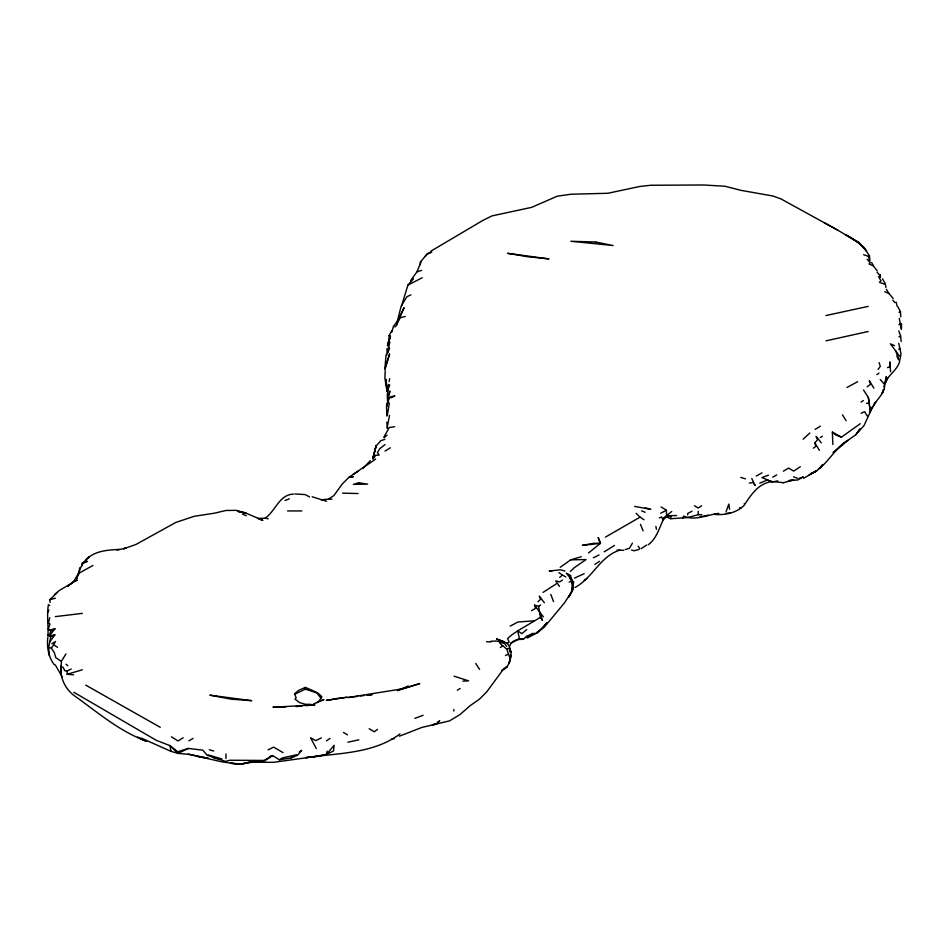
<?xml version="1.0" encoding="UTF-8"?>
<svg xmlns="http://www.w3.org/2000/svg" width="949" height="949" viewBox="0 0 949 949"><rect width="100%" height="100%" fill="white"/><g stroke="black" fill="none" stroke-linecap="round" stroke-linejoin="round"><path stroke-width="1.42" d="M663.031 519.613L666.459 516.991L670.801 518.723L687.657 517.561L698.227 514.678L698.227 511.309M294.451 694.348L305.376 689.176L305.388 687.42L312.138 690.267L318.235 693.316L321.925 696.827L318.283 702.035L313.55 703.885M388.331 389.992L387.263 394.511L387.631 403.254L386.753 403.728L386.551 406.907L386.884 416.077M777.753 480.846L772.616 481.962L761.952 477.596L768.5 475.141M510.669 655.154L509.293 662.663L506.813 667.349L502.709 670.184L486.529 692.118L479.316 699.283L470.182 705.641L460.004 714.561L449.553 720.872L421.819 727.456L399.375 736.199M47.865 636.886C46.655 646.625 48.197 656.518 54.152 664.597L55.267 664.869L62.053 676.732M884.622 383.159C885.785 391.949 878.122 398.094 873.851 404.82M901.55 324.095L901.372 329.279L899.272 318.354M385.211 370.644L384.903 378.093L386.018 385.519M73.607 674.798L67.142 674.288L67.284 670.99L71.187 668.962M146.609 741.394L137.546 737.159L145.719 740.932C118.744 730.896 97.047 711.797 73.903 695.392C64.9 688.571 59.467 676.803 61.222 665.534M389.149 335.483L390.407 336.243L387.512 345.733L388.77 341.676L389.149 335.483L391.759 330.821M48.019 635.533C48.458 625.296 46.667 614.952 48.399 604.655L49.656 605.486M670.801 518.723L671.026 515.663L676.566 515.532M420.158 264.783L420.419 261.936L427.548 253.573L431.771 251.983L428.023 253.869M81.863 565.806L82.148 563.125L87 561.452L85.683 560.029C94.342 550.8 107.593 549.993 119.396 549.412M384.843 369.244L389.553 354.131L384.843 369.244L386.077 354.736L387.062 354.95M78.85 574.074L79.669 567.893L80.38 568.261L76.596 578.724L78.625 573.386L92.978 565.462M885.346 383.645L886.354 376.575L883.91 386.718M60.843 673.956L61.4 661.323L65.967 653.849M532.899 633.268L526.493 636.435L527.336 638.001L536.102 633.351L545.082 626.21L564.43 602.935L572.449 590.61L573.671 581.5M387.299 415.413L389.363 403.04M387.026 428.355L389.517 415.413M900.055 359.291L901.028 353.811L898.691 343.23M399.968 733.968C373.087 753.969 337.725 753.079 305.792 757.61L319.422 756.175L326.586 754.301L327.168 751.157M387.88 401.901L388.639 397.833M389.149 395.116L389.909 391.059L388.236 396.243M388.592 384.369L386.967 391.629M389.114 381.545L389.648 378.722M571.891 590.942L572.911 585.545M49.407 655.818L48.613 647.36L50.724 636.886L54.888 634.893L49.621 642.153M401.569 305.792L407.904 285.103L413.539 278.721M387.382 353.514L389.873 342.055M372.921 458.367L376.065 446.006L372.921 458.367L376.065 446.006L380.857 440.668L384.903 439.304M509.293 662.663C511.902 656.032 511.582 648.618 507.241 643.208L496.505 638.914L504.287 641.702M387.512 345.733L388.544 341.249M509.269 662.734L510.965 655.32L509.803 657.716L506.825 649.152L500.052 643.505M49.787 617.728L48.458 622.959L49.989 623.979L48.292 629.163L50.866 630.8L54.971 628.831L49.324 635.913L54.888 634.893M386.551 406.907L387.856 402.02M391.878 332.055L393.396 326.468L400.063 317.666L405.223 316.515M49.324 635.913L50.866 630.8M388.77 341.676L390.407 336.243M388.011 402.02L389.541 397.062L394.879 395.911L390.834 397.892M899.818 360.667C897.956 369.896 888.228 374.535 884.978 383.23M510.028 645.628L510.93 643.09L514.073 640.789L519.483 638.831L523.421 639.235L526.493 636.435M396.955 322.731L401.178 306.088L406.872 296.74L410.87 294.866M388.058 352.174L389.541 348.022M726.127 511.523L728.808 504.085L729.591 509.222M397.062 322.53L404.096 307.701L400.466 315.756M389.731 384.867L387.263 391.415L386.018 379.303L386.563 388.271L386.207 382.269M410.478 280.892L416.896 271.877L420.976 262.197L420.419 261.936M671.714 511.499L664.347 517.454C659.579 526.648 657.099 538.249 648.369 544.667M47.877 612.402L48.921 610.077M396.836 323.799L399.256 318.437M885.156 383.301L887.54 378.236L884.812 383.123M383.847 437.228L389.232 427.56L394.618 426.694M682.485 518.51L683.66 516.066C695.071 521.25 707.112 514.738 718.749 513.445L714.099 514.346C725.06 515.449 736.946 512.946 744.787 504.714L744.17 503.848M573.208 587.989L568.7 597.135L571.642 592.283M397.524 322.707L400.063 317.666M78.625 573.386L73.441 581.749L67.806 586.28L73.88 581.44L77.272 580.017L59.17 590.551L54.342 594.691M80.38 568.261L83.014 563.374L87 561.452M632.425 543.184L629.365 548.415L625.237 549.507M869.509 412.008L872.795 406.386L864.053 425.555L855.725 434.82L842.119 444.405L833.234 452.697M664.347 517.454L662.983 519.732L661.607 516.92L659.33 517.917M61.4 661.323L55.825 657.74L54.401 652.817L51.436 648.167L55.517 641.571L51.78 643.659M869.675 412.08L875.678 402.198L873.661 405.045M878.11 369.41L880.292 366.373L879.118 362.625M856.674 433.551L860.008 428.936L855.725 434.82M372.969 459.138L375.223 456.113M745.262 503.599C751.976 493.456 759.366 482.804 772.628 481.534M819.865 468.059L822.558 464.808L816.792 470.941L809.224 474.69M326.586 754.301L334.119 745.285L333.49 750.991L326.586 754.301L314.938 756.578L273.549 762.32L252.375 762.237L241.651 763.909L234.213 763.625L221.781 761.798L188.97 754.36L177.997 753.387L170.998 751.359L141.354 738.108M813.34 448.153L815.843 446.398L814.835 442.875L817.635 439.624L816.081 436.41L821.324 442.886M425.342 256.076L427.548 253.573M50.095 602.413L49.834 599.638L57.32 592.544M370.312 460.668L363.052 468.248M394.891 327.049L397.358 324.428M375.626 459.138L348.912 477.323L342.15 484.12L333.918 495.544L328.544 499.127L321.32 499.803M570.432 571.381L574.37 567.621L586.067 559.578L570.693 559.815L560.242 567.3M82.539 563.22L89.182 556.944L86.525 558.831M803.151 439.221L809.794 433.017M833.317 452.614L847.777 440.372C836.045 447.608 829.556 460.36 819.046 468.83M384.238 437.643L387.002 435.14M537.976 601.713L540.539 599.388L539.305 596.091L544.358 602.781M559.72 577.372L562.413 575.035L565.794 576.921M526.731 629.555L521.855 633.635L517.727 630.86L512.14 634.608L507.608 638.487L509.127 642.093L507.241 643.208M588.534 552.959L600.42 543.35L598.25 537.692L600.42 543.35L582.366 545.367L593.754 543.291L600.42 543.35M501.796 670.48L506.173 666.945L506.813 667.349M385.021 444.559L379.73 448.735L377.429 452.637L379.149 455.069L373.74 455.425M117.047 550.076L126.3 547.976L123.643 548.783L135.98 544.453L175.755 522.46L194.237 516.292L214.403 513.207L225.945 510.467L236.182 510.348L245.898 513.065L262.897 520.42L257.796 518.439L265.139 518.178C275.459 511.333 278.982 494.631 293.466 494.109M500.372 647.526L502.685 645.735M876.935 374.606L878.928 373.099M536.956 633.197L543.457 627.431L546.802 622.769L539.732 630.551L537.276 631.963M814.74 471.641L815.582 471.024M860.233 423.728L841.49 437.145L835.879 435.022L832.368 432.127L832.866 444.535M867.137 386.789L870.613 384.25L869.26 380.751L873.91 388.141M377.56 729.401L374.321 731.75L369.173 728.737M269.919 756.377L272.6 755.594L279.445 759.793L291.165 757.895L293.502 756.223M299.326 752.035L301.652 750.362L297.63 755.167L291.165 757.895M543.018 592.401L556.244 583.908M326.456 740.896L330.015 738.393M701.596 505.698L698.274 508L694.419 505.77M562.377 580.088L559.756 581.879L555.699 580.895L559.507 586.411M574.975 587.478C592.71 578.107 600.076 556.173 619.875 550.112M861.04 402.091L863.376 400.502M584.204 580.313L586.862 578.522M594.821 564.441L599.471 561.333M641.192 548.688L646.732 544.987M773.933 481.689L783.316 482.661M800.327 466.683L793.661 471.084L788.619 468.071L783.411 471.167M531.57 610.693L535.58 608.285L534.512 605.154L538.605 606.292L540.633 604.964M430.87 251.177L482.661 220.524L492.045 215.874L531.748 207.333L557.146 196.229L570.966 194.225L607.882 193.276L639.78 186.467L650.611 185.269L703.577 184.984L724.87 186.241L741.216 190.405L773.055 196.028L781.193 199.041L837.706 230.132L858.869 242.766L863.673 247.226L869.462 255.839L869.913 260.928M898.917 324.712L900.838 323.467M604.216 551.808L614.477 545.473M385.021 451.107L390.324 447.821M183.157 737.8L178.021 740.955L171.413 736.804M279.445 759.793L282.553 757.895L296.468 754.775M820.268 437.572L822.439 436.243M353.182 474.322L358.354 471.178M815.108 429.399L820.411 426.16M457.311 690.208L460.158 688.476M538.605 606.292L540.444 617.36L517.727 630.86L519.483 638.831M644.027 519.755L640.065 517.134L605.415 537.134M899.083 312.351L900.423 311.557L897.908 306.835M898.94 336.919L900.601 335.958L898.774 330.881M188.875 740.813L193.015 738.429M584.216 573.682L574.525 578.095M434.808 723.696L432.341 725.095L436.291 724.194L439.719 720.872L437.264 722.284M756.27 476.078L761.976 472.839M772.735 477.169L776.733 474.915M863.602 254.688L868.501 256.372L869.462 255.839M533.599 634.086L535.046 633.28M810.778 473.527L815.891 471.25L803.72 478.213L803.068 477.05L797.765 479.957L788.477 480.668L793.672 479.945L783.127 482.792M846.959 387.465L857.588 381.735M510.609 643.434L517.691 639.614L523.421 639.235M510.206 626.115L517.893 621.998L534.358 620.824M660.729 513.207L666.423 510.265L666.578 516.161L671.026 515.663L666.459 516.991M407.904 285.103L422.186 277.749M692.046 511.214L687.728 513.421L687.728 514.951M528.13 636.72L534.595 633.434M898.656 349.268L900.304 348.437M593.339 557.798L599.044 554.963M268.093 749.84L273.597 747.136L283.039 752.64M321.343 737.883L315.72 740.647L310.584 737.764L316.29 748.559M73.892 692.284L156.407 740.398L170.025 745.641L177.997 753.387L188.27 748.441L202.825 750.149L207.036 755.143L225.411 761.383L229.848 760.244L263.952 760.434L272.6 755.594L264.783 760.742L251.2 761.857L241.651 763.909L230.477 763.293L241.568 764.123L255.222 760.683M861.182 413.289L864.563 411.676L867.303 415.97M505.473 655.534L508.557 654.075M506.825 649.152L509.222 648.048L511.108 652.177L509.34 649.84M569.198 582.176L571.464 581.156L569.708 577.621M887.517 367.643L889.937 366.611L889.806 361.901L890.577 371.652M305.388 687.42L299.054 690.125L294.534 693.743L296.159 697.788L294.973 699.069L299.433 702.545L305.459 704.3L310.975 704.336M321.237 700.682L323.894 699.543L316.729 702.604M397.702 690.421L408.307 685.973M759.758 483.148L767.136 480.087L772.616 481.962M397.536 690.492L402.162 688.583M285.127 500.526L289.326 498.806M414.843 718.381L423.076 715.309M55.339 598.226L49.834 599.638M397.406 690.575L419.814 683.577L402.435 688.832L348.069 697.539L357.571 696.352M416.896 271.877L421.629 270.358M170.998 751.359L170.025 745.641L177.677 751.774L188.27 748.441M708.405 515.177L699.971 516.707M799.034 478.284L803.068 477.05M67.142 674.288L82.361 669.792M570.693 559.815L581.31 556.731M639.27 549.341L634.312 550.752L631.5 550.1M825.998 340.821L868.205 331.509M349.92 477.466L353.336 476.706L348.912 477.323M825.903 315.543L868.205 306.385M49.609 629.994L54.971 628.831M347.844 742.225L358.841 739.829M867.113 259.196L870.245 262.814L869.011 264.012L873.519 265.85L871.645 262.541M749.378 483.088L752.96 482.472L755.131 485.449L751.798 478.557M866.484 403.372L869.248 402.922L868.323 397.394L863.519 389.968M391.854 738.951L394.262 738.595M360.264 696.008L364.25 695.522M55.339 616.625L82.361 613.374M366.86 695.214L371.996 694.621M367.809 695.071L371.866 694.621M725.843 513.35L730.101 512.946M296.183 706.554L301.948 706.032M306.278 705.641L314.938 704.858L272.944 707.23L286.017 706.91M490.799 641.287L496.363 641.014L504.026 642.817L506.683 646.328M462.863 681.121L468.64 680.872L454.049 676.163M294.937 493.943L305.139 494.583L309.588 496.908M698.227 514.678L701.691 514.643M287.547 510.942L301.782 510.93M552.057 571.013L549.198 571.001L560.444 569.78L564.94 571.025M328.544 499.127L331.925 499.186M342.553 493.148L358.01 493.527M617.099 550.029L623.79 550.337M486.505 641.666L490.882 641.951M499.649 642.532L504.026 642.817M60.594 666.981L63.061 667.183L64.746 670.694L67.284 670.99M220.002 758.975L214.379 758.251L212.078 756.626M571.464 581.156L572.472 584.525L572.449 590.61L572.14 580.432L566.328 573.172L570.646 575.533M208.282 758.31L188.163 754.123M739.461 507.869L740.837 508.071M197.997 756.59L208.187 758.251M634.596 506.386L650.753 509.376L645.19 507.798M237.547 511.321L245.898 513.065L237.665 511.345M265.139 518.178L268.199 518.806M208.246 754.953L221.959 758.975M48.613 647.36L51.436 648.167M209.397 749.722L213.703 751.027M326.61 501.297L312.209 496.778M740.766 477.394L745.475 478.842M305.376 689.176L316.919 692.924L321.082 698.393M884.266 284.048L879.438 282.339L881.028 280.785L878.537 276.669M793.566 476.873L797.421 478.249M641.595 510.823L645.154 512.27M242.363 514.05L246.325 515.698M884.788 291.699L889.011 293.514L893.175 298.496M894.551 345.638L890.387 343.823L899.51 356.136M160.262 727.302L85.683 685.107M837.706 230.132L824.301 222.754M832.368 432.127L841.49 437.145M343.467 732.462L347.524 734.882M661.109 506.956L666.423 510.265M54.449 645.296L57.521 647.289M558.925 572.638L562.413 575.035M47.936 634.94L50.724 636.886M860.98 244.83L866.603 251.188C861.455 243.739 853.531 238.97 845.737 234.735L858.869 242.766L856.212 240.999L863.697 247.357M66.074 664.217L67.854 665.795M636.103 513.326L640.065 517.134M877.078 272.233L879.486 274.925M880.245 379.553L883.697 383.491M892.807 300.133L894.919 302.601M873.27 265.91L877.22 270.833M534.512 605.154L543.386 616.874M638.131 546.209L639.697 548.297M540.444 617.36L542.496 620.432L539.483 611.808M475.734 663.481L479.577 669.365M886.342 289.291L889.391 294.095M842.498 414.855L846.128 420.739M814.835 442.875L819.414 450.348M882.499 278.852L885.215 283.526L885.927 287.5M896.924 356.16L898.822 359.968L895.82 350.94M640.48 524.394L643.125 530.93M550.8 594.382L553.528 601.595M570.385 575.497L572.14 580.432M868.501 256.372L869.414 259.872M896.164 302.126L897.137 306.266M177.677 751.774L177.997 753.387M655.866 526.375L656.435 529.328M509.672 648.902L510.277 652.319M868.323 397.394L870.043 409.719L869.248 402.922M880.34 277.072L880.008 274.581L880.506 277.061M386.789 422.198L387.477 427.572M900.601 335.958L901.17 341.545M900.423 311.557L900.791 316.824M387.014 348.497L387.05 353.657M225.969 753.957L225.981 758.488M453.859 709.461L453.859 711.026M883.59 389.576L882.214 393.266L883.543 389.588M358.627 482.756L353.431 484.37L367.631 484.144L358.627 482.756M337.061 698.511L326.361 700.421L347.239 697.218L337.061 698.511M595.616 242.007L570.835 241.271L613.101 245.53L595.616 242.007M251.592 700.67L231.426 699.211L209.848 695.154L251.592 700.67M548.712 258.875L528.225 256.811L507.573 253.312L548.712 258.875"/></g></svg>
